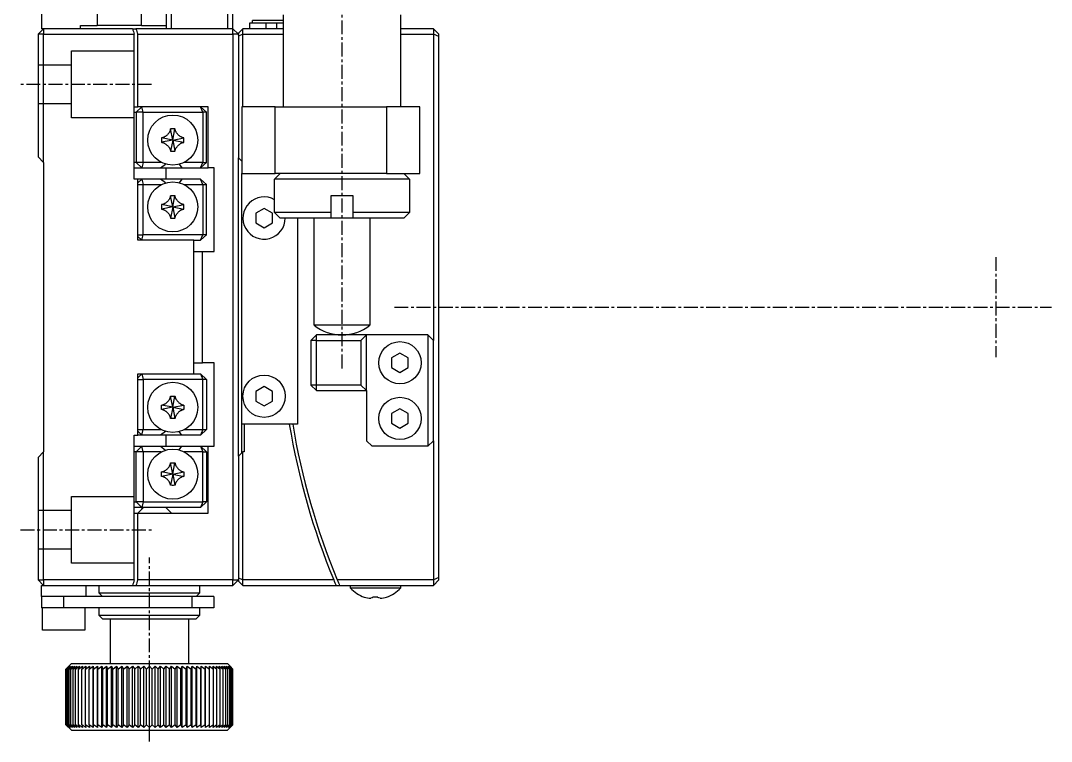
# Model space of a CAD drawing. Extents: x 52 to 451, y 54 to 360.
# Drawn here: x 51.7 to 144.2, y 137.2 to 201.9 of the extents above; entities that cross this region are included whole.
import ezdxf

# ---------------------------------------------------------------- set-up
doc = ezdxf.new("R2010")
doc.units = 0
doc.linetypes.add('CENTER', pattern=[2, 1.25, -0.25, 0.25, -0.25])
doc.layers.get('0').update_dxf_attribs({"linetype": 'CONTINUOUS'})
doc.layers.add('CENTER', color=1, linetype='CENTER')

msp = doc.modelspace()

# ---------------------------------------------------------------- linework, layer by layer
at = {"color": 7, "linetype": 'CONTINUOUS'}
for p, q in [((64.737, 213.161), (64.737, 201.161)), ((65.237, 201.161), (65.237, 213.161)), ((70.237, 213.161), (70.237, 201.161)), ((70.737, 201.161), (70.737, 212.661)), ((53.537, 206.161), (53.537, 201.161)), ((58.537, 206.161), (58.537, 201.461)), ((72.487, 201.661), (72.487, 201.89)), ((74.737, 201.89), (72.487, 201.89)), ((75.287, 201.89), (74.737, 201.89)), ((75.287, 194.161), (75.287, 202.411)), ((85.787, 202.411), (85.787, 194.161)), ((53.737, 201.161), (53.237, 200.661)), ((53.737, 201.161), (53.537, 201.161)), ((61.716, 201.161), (53.737, 201.161)), ((53.737, 201.161), (53.737, 200.661)), ((57.037, 201.161), (57.037, 201.461)), ((57.037, 201.461), (58.537, 201.461)), ((62.537, 201.461), (58.537, 201.461)), ((61.716, 201.161), (62.031, 201.161)), ((70.737, 201.161), (62.031, 201.161)), ((62.537, 201.461), (64.737, 201.461)), ((71.237, 200.661), (70.737, 201.161)), ((70.737, 200.661), (70.737, 201.161)), ((71.637, 201.161), (71.237, 200.761)), ((75.287, 201.161), (71.637, 201.161)), ((71.637, 200.661), (71.637, 201.161)), ((73.737, 201.661), (72.237, 201.661)), ((72.237, 201.661), (72.237, 201.161)), ((74.639, 201.661), (73.737, 201.661)), ((75.287, 201.661), (74.639, 201.661)), ((88.737, 201.161), (85.787, 201.161)), ((88.737, 201.161), (88.737, 200.661)), ((89.237, 200.661), (88.737, 201.161)), ((53.237, 200.661), (53.237, 189.661)), ((53.737, 200.661), (53.237, 200.661)), ((53.737, 200.661), (61.876, 200.661)), ((53.737, 189.161), (53.737, 200.661)), ((61.876, 187.661), (61.876, 200.661)), ((62.192, 194.161), (62.192, 200.661)), ((62.192, 200.661), (70.737, 200.661)), ((70.737, 200.661), (70.737, 151.661)), ((71.237, 200.661), (70.737, 200.661)), ((71.237, 200.761), (71.237, 200.661)), ((71.237, 200.595), (71.237, 200.661)), ((71.637, 200.661), (71.237, 200.495)), ((71.237, 200.595), (71.237, 200.495)), ((71.237, 200.495), (71.237, 189.561)), ((71.637, 194.161), (71.637, 200.661)), ((71.637, 200.661), (75.287, 200.661)), ((85.787, 200.661), (88.737, 200.661)), ((88.737, 200.661), (88.737, 173.161)), ((89.237, 200.454), (88.737, 200.661)), ((89.237, 200.454), (89.237, 200.661)), ((89.237, 151.868), (89.237, 200.454)), ((61.876, 194.161), (62.192, 194.161)), ((61.876, 193.661), (62.038, 193.661)), ((62.556, 194.161), (62.038, 193.661)), ((62.038, 193.661), (62.038, 189.161)), ((62.693, 193.661), (62.038, 193.661)), ((68.526, 194.161), (62.192, 194.161)), ((62.693, 193.661), (62.556, 194.161)), ((62.693, 193.661), (68.028, 193.661)), ((62.693, 189.161), (62.693, 193.661)), ((68.028, 193.661), (67.823, 194.161)), ((68.362, 193.661), (67.823, 194.161)), ((68.362, 193.661), (68.028, 193.661)), ((68.028, 193.661), (68.028, 189.161)), ((68.362, 189.161), (68.362, 193.661)), ((68.526, 188.661), (68.526, 194.161)), ((71.537, 194.161), (71.537, 188.161)), ((74.537, 194.161), (71.537, 194.161)), ((74.537, 194.161), (84.537, 194.161)), ((74.537, 188.161), (74.537, 194.161)), ((84.537, 194.161), (84.537, 188.161)), ((87.537, 194.161), (84.537, 194.161)), ((87.537, 188.161), (87.537, 194.161)), ((64.821, 191.612), (64.785, 191.579)), ((64.856, 191.646), (64.821, 191.612)), ((64.89, 191.682), (64.856, 191.646)), ((64.923, 191.718), (64.89, 191.682)), ((64.954, 191.756), (64.923, 191.718)), ((64.982, 191.793), (64.954, 191.756)), ((65.009, 191.832), (64.982, 191.793)), ((65.034, 191.871), (65.009, 191.832)), ((65.051, 191.901), (65.034, 191.871)), ((65.066, 191.931), (65.051, 191.901)), ((65.081, 191.961), (65.066, 191.931)), ((65.094, 191.992), (65.081, 191.961)), ((65.105, 192.019), (65.094, 191.992)), ((65.114, 192.048), (65.105, 192.019)), ((65.122, 192.076), (65.114, 192.048)), ((65.129, 192.105), (65.122, 192.076)), ((65.134, 192.133), (65.129, 192.105)), ((65.137, 192.162), (65.134, 192.133)), ((65.269, 192.167), (65.137, 192.162)), ((65.337, 191.161), (65.137, 192.162)), ((65.4, 192.167), (65.269, 192.167)), ((65.337, 191.161), (65.537, 192.162)), ((65.537, 192.162), (65.4, 192.167)), ((65.54, 192.14), (65.537, 192.162)), ((65.543, 192.117), (65.54, 192.14)), ((65.548, 192.094), (65.543, 192.117)), ((65.553, 192.072), (65.548, 192.094)), ((65.561, 192.043), (65.553, 192.072)), ((65.571, 192.014), (65.561, 192.043)), ((65.582, 191.986), (65.571, 192.014)), ((65.596, 191.954), (65.582, 191.986)), ((65.611, 191.923), (65.596, 191.954)), ((65.628, 191.893), (65.611, 191.923)), ((65.646, 191.863), (65.628, 191.893)), ((65.67, 191.825), (65.646, 191.863)), ((65.697, 191.787), (65.67, 191.825)), ((65.724, 191.751), (65.697, 191.787)), ((65.755, 191.713), (65.724, 191.751)), ((65.788, 191.677), (65.755, 191.713)), ((65.822, 191.642), (65.788, 191.677)), ((65.858, 191.608), (65.822, 191.642)), ((65.894, 191.575), (65.858, 191.608)), ((64.336, 191.361), (64.331, 191.224)), ((64.331, 191.224), (64.331, 191.092)), ((64.331, 191.092), (64.336, 190.961)), ((64.358, 191.363), (64.336, 191.361)), ((65.337, 191.161), (64.336, 191.361)), ((65.337, 191.161), (64.336, 190.961)), ((64.336, 190.961), (64.365, 190.957)), ((64.381, 191.367), (64.358, 191.363)), ((64.365, 190.957), (64.393, 190.953)), ((64.404, 191.371), (64.381, 191.367)), ((64.393, 190.953), (64.422, 190.946)), ((64.426, 191.377), (64.404, 191.371)), ((64.422, 190.946), (64.45, 190.938)), ((64.455, 191.385), (64.426, 191.377)), ((64.45, 190.938), (64.478, 190.929)), ((64.484, 191.395), (64.455, 191.385)), ((64.478, 190.929), (64.506, 190.918)), ((64.512, 191.406), (64.484, 191.395)), ((64.506, 190.918), (64.537, 190.905)), ((64.543, 191.42), (64.512, 191.406)), ((64.537, 190.905), (64.567, 190.89)), ((64.574, 191.435), (64.543, 191.42)), ((64.567, 190.89), (64.597, 190.874)), ((64.605, 191.452), (64.574, 191.435)), ((64.597, 190.874), (64.627, 190.857)), ((64.635, 191.469), (64.605, 191.452)), ((64.627, 190.857), (64.666, 190.833)), ((64.673, 191.494), (64.635, 191.469)), ((64.666, 190.833), (64.705, 190.806)), ((64.711, 191.52), (64.673, 191.494)), ((64.705, 190.806), (64.742, 190.778)), ((64.747, 191.548), (64.711, 191.52)), ((64.742, 190.778), (64.78, 190.747)), ((64.785, 191.579), (64.747, 191.548)), ((64.78, 190.747), (64.816, 190.714)), ((64.816, 190.714), (64.852, 190.68)), ((65.337, 191.161), (65.137, 190.16)), ((65.337, 191.161), (66.338, 191.361)), ((65.337, 191.161), (65.537, 190.16)), ((65.337, 191.161), (66.338, 190.961)), ((65.818, 190.676), (65.853, 190.71)), ((65.853, 190.71), (65.89, 190.742)), ((65.89, 190.742), (65.927, 190.774)), ((65.932, 191.544), (65.894, 191.575)), ((65.927, 190.774), (65.964, 190.801)), ((65.97, 191.516), (65.932, 191.544)), ((65.964, 190.801), (66.001, 190.828)), ((66.008, 191.489), (65.97, 191.516)), ((66.001, 190.828), (66.039, 190.852)), ((66.047, 191.464), (66.008, 191.489)), ((66.039, 190.852), (66.069, 190.87)), ((66.077, 191.447), (66.047, 191.464)), ((66.069, 190.87), (66.1, 190.887)), ((66.107, 191.431), (66.077, 191.447)), ((66.1, 190.887), (66.131, 190.902)), ((66.137, 191.417), (66.107, 191.431)), ((66.131, 190.902), (66.162, 190.916)), ((66.168, 191.404), (66.137, 191.417)), ((66.162, 190.916), (66.191, 190.927)), ((66.196, 191.393), (66.168, 191.404)), ((66.191, 190.927), (66.219, 190.937)), ((66.224, 191.384), (66.196, 191.393)), ((66.219, 190.937), (66.248, 190.945)), ((66.252, 191.376), (66.224, 191.384)), ((66.248, 190.945), (66.271, 190.95)), ((66.281, 191.369), (66.252, 191.376)), ((66.271, 190.95), (66.293, 190.955)), ((66.31, 191.364), (66.281, 191.369)), ((66.293, 190.955), (66.316, 190.958)), ((66.338, 191.361), (66.31, 191.364)), ((66.316, 190.958), (66.338, 190.961)), ((66.343, 191.229), (66.338, 191.361)), ((66.338, 190.961), (66.343, 191.098)), ((66.343, 191.098), (66.343, 191.229)), ((64.852, 190.68), (64.886, 190.645)), ((64.886, 190.645), (64.919, 190.608)), ((64.919, 190.608), (64.95, 190.571)), ((64.95, 190.571), (64.978, 190.534)), ((64.978, 190.534), (65.004, 190.497)), ((65.004, 190.497), (65.029, 190.459)), ((65.029, 190.459), (65.046, 190.429)), ((65.046, 190.429), (65.063, 190.398)), ((65.063, 190.398), (65.078, 190.367)), ((65.078, 190.367), (65.092, 190.336)), ((65.092, 190.336), (65.103, 190.307)), ((65.103, 190.307), (65.113, 190.279)), ((65.113, 190.279), (65.121, 190.25)), ((65.121, 190.25), (65.127, 190.227)), ((65.127, 190.227), (65.131, 190.205)), ((65.131, 190.205), (65.134, 190.182)), ((65.134, 190.182), (65.137, 190.16)), ((65.137, 190.16), (65.274, 190.154)), ((65.274, 190.154), (65.406, 190.155)), ((65.406, 190.155), (65.537, 190.16)), ((65.537, 190.16), (65.54, 190.188)), ((65.54, 190.188), (65.545, 190.217)), ((65.545, 190.217), (65.552, 190.246)), ((65.552, 190.246), (65.56, 190.274)), ((65.56, 190.274), (65.569, 190.302)), ((65.569, 190.302), (65.58, 190.33)), ((65.58, 190.33), (65.593, 190.361)), ((65.593, 190.361), (65.608, 190.391)), ((65.608, 190.391), (65.624, 190.421)), ((65.624, 190.421), (65.64, 190.45)), ((65.64, 190.45), (65.665, 190.49)), ((65.665, 190.49), (65.692, 190.528)), ((65.692, 190.528), (65.72, 190.566)), ((65.72, 190.566), (65.751, 190.603)), ((65.751, 190.603), (65.784, 190.64)), ((65.784, 190.64), (65.818, 190.676)), ((53.237, 189.661), (53.737, 189.161)), ((53.737, 189.161), (53.737, 163.161)), ((62.038, 189.161), (61.876, 189.161)), ((62.693, 189.161), (62.038, 189.161)), ((62.038, 189.161), (62.556, 188.661)), ((62.693, 189.161), (62.556, 188.661)), ((64.306, 189.161), (62.693, 189.161)), ((64.222, 188.661), (64.698, 189.005)), ((65.914, 188.986), (66.148, 188.661)), ((68.028, 189.161), (66.368, 189.161)), ((67.823, 188.661), (68.028, 189.161)), ((67.823, 188.661), (68.362, 189.161)), ((68.028, 189.161), (68.362, 189.161)), ((71.237, 162.761), (71.237, 189.561)), ((71.537, 189.261), (71.237, 189.561)), ((61.876, 188.661), (62.556, 188.661)), ((62.556, 188.661), (64.222, 188.661)), ((64.222, 188.661), (66.148, 188.661)), ((64.737, 187.661), (64.737, 188.661)), ((66.148, 188.661), (67.823, 188.661)), ((67.823, 188.661), (68.526, 188.661)), ((69.057, 188.661), (68.526, 188.661)), ((69.057, 181.161), (69.057, 188.661)), ((71.537, 165.661), (71.537, 188.161)), ((71.537, 188.161), (74.537, 188.161)), ((74.487, 187.661), (74.987, 188.161)), ((84.537, 188.161), (74.537, 188.161)), ((84.537, 188.161), (87.537, 188.161)), ((86.087, 188.161), (86.587, 187.661)), ((62.192, 187.661), (61.876, 187.661)), ((62.192, 187.309), (62.556, 187.661)), ((62.192, 182.161), (62.192, 187.661)), ((62.556, 187.661), (62.192, 187.661)), ((62.192, 187.161), (62.693, 187.161)), ((64.222, 187.661), (62.556, 187.661)), ((62.556, 187.661), (62.693, 187.161)), ((62.693, 187.161), (64.306, 187.161)), ((62.693, 182.661), (62.693, 187.161)), ((66.148, 187.661), (64.222, 187.661)), ((64.698, 187.317), (64.222, 187.661)), ((66.148, 187.661), (65.914, 187.335)), ((67.823, 187.661), (66.148, 187.661)), ((66.368, 187.161), (68.028, 187.161)), ((67.823, 187.661), (68.362, 187.161)), ((68.028, 187.161), (67.823, 187.661)), ((68.028, 187.161), (68.028, 182.661)), ((68.028, 187.161), (68.362, 187.161)), ((68.362, 182.661), (68.362, 187.161)), ((86.587, 187.661), (74.487, 187.661)), ((74.487, 184.661), (74.487, 187.661)), ((86.587, 187.661), (86.587, 184.661)), ((65.122, 186.076), (65.114, 186.048)), ((65.129, 186.105), (65.122, 186.076)), ((65.134, 186.133), (65.129, 186.105)), ((65.137, 186.162), (65.134, 186.133)), ((65.269, 186.167), (65.137, 186.162)), ((65.337, 185.161), (65.137, 186.162)), ((65.4, 186.167), (65.269, 186.167)), ((65.337, 185.161), (65.537, 186.162)), ((65.537, 186.162), (65.4, 186.167)), ((65.54, 186.14), (65.537, 186.162)), ((65.543, 186.117), (65.54, 186.14)), ((65.548, 186.094), (65.543, 186.117)), ((65.553, 186.072), (65.548, 186.094)), ((65.561, 186.043), (65.553, 186.072)), ((81.537, 186.161), (79.537, 186.161)), ((79.537, 186.161), (79.537, 184.661)), ((81.537, 184.661), (81.537, 186.161)), ((64.336, 185.361), (64.331, 185.224)), ((64.331, 185.224), (64.331, 185.092)), ((64.358, 185.363), (64.336, 185.361)), ((65.337, 185.161), (64.336, 185.361)), ((65.337, 185.161), (64.336, 184.961)), ((64.381, 185.367), (64.358, 185.363)), ((64.404, 185.371), (64.381, 185.367)), ((64.426, 185.377), (64.404, 185.371)), ((64.455, 185.385), (64.426, 185.377)), ((64.484, 185.395), (64.455, 185.385)), ((64.512, 185.406), (64.484, 185.395)), ((64.543, 185.42), (64.512, 185.406)), ((64.574, 185.435), (64.543, 185.42)), ((64.605, 185.452), (64.574, 185.435)), ((64.635, 185.469), (64.605, 185.452)), ((64.673, 185.494), (64.635, 185.469)), ((64.711, 185.52), (64.673, 185.494)), ((64.747, 185.548), (64.711, 185.52)), ((64.785, 185.579), (64.747, 185.548)), ((64.821, 185.612), (64.785, 185.579)), ((64.856, 185.646), (64.821, 185.612)), ((64.89, 185.682), (64.856, 185.646)), ((64.923, 185.718), (64.89, 185.682)), ((64.954, 185.756), (64.923, 185.718)), ((64.982, 185.793), (64.954, 185.756)), ((65.009, 185.832), (64.982, 185.793)), ((65.034, 185.871), (65.009, 185.832)), ((65.051, 185.901), (65.034, 185.871)), ((65.066, 185.931), (65.051, 185.901)), ((65.081, 185.961), (65.066, 185.931)), ((65.094, 185.992), (65.081, 185.961)), ((65.105, 186.019), (65.094, 185.992)), ((65.114, 186.048), (65.105, 186.019)), ((65.337, 185.161), (65.137, 184.16)), ((65.337, 185.161), (66.338, 185.361)), ((65.337, 185.161), (65.537, 184.16)), ((65.337, 185.161), (66.338, 184.961)), ((65.571, 186.014), (65.561, 186.043)), ((65.582, 185.986), (65.571, 186.014)), ((65.596, 185.954), (65.582, 185.986)), ((65.611, 185.923), (65.596, 185.954)), ((65.628, 185.893), (65.611, 185.923)), ((65.646, 185.863), (65.628, 185.893)), ((65.67, 185.825), (65.646, 185.863)), ((65.697, 185.787), (65.67, 185.825)), ((65.724, 185.751), (65.697, 185.787)), ((65.755, 185.713), (65.724, 185.751)), ((65.788, 185.677), (65.755, 185.713)), ((65.822, 185.642), (65.788, 185.677)), ((65.858, 185.608), (65.822, 185.642)), ((65.894, 185.575), (65.858, 185.608)), ((65.932, 185.544), (65.894, 185.575)), ((65.97, 185.516), (65.932, 185.544)), ((66.008, 185.489), (65.97, 185.516)), ((66.047, 185.464), (66.008, 185.489)), ((66.077, 185.447), (66.047, 185.464)), ((66.107, 185.431), (66.077, 185.447)), ((66.137, 185.417), (66.107, 185.431)), ((66.168, 185.404), (66.137, 185.417)), ((66.196, 185.393), (66.168, 185.404)), ((66.224, 185.384), (66.196, 185.393)), ((66.252, 185.376), (66.224, 185.384)), ((66.281, 185.369), (66.252, 185.376)), ((66.31, 185.364), (66.281, 185.369)), ((66.338, 185.361), (66.31, 185.364)), ((66.343, 185.229), (66.338, 185.361)), ((66.343, 185.098), (66.343, 185.229)), ((64.331, 185.092), (64.336, 184.961)), ((64.336, 184.961), (64.365, 184.957)), ((64.365, 184.957), (64.393, 184.953)), ((64.393, 184.953), (64.422, 184.946)), ((64.422, 184.946), (64.45, 184.938)), ((64.45, 184.938), (64.478, 184.929)), ((64.478, 184.929), (64.506, 184.918)), ((64.506, 184.918), (64.537, 184.905)), ((64.537, 184.905), (64.567, 184.89)), ((64.567, 184.89), (64.597, 184.874)), ((64.597, 184.874), (64.627, 184.857)), ((64.627, 184.857), (64.666, 184.833)), ((64.666, 184.833), (64.705, 184.806)), ((64.705, 184.806), (64.742, 184.778)), ((64.742, 184.778), (64.78, 184.747)), ((64.78, 184.747), (64.816, 184.714)), ((64.816, 184.714), (64.852, 184.68)), ((64.852, 184.68), (64.886, 184.645)), ((64.886, 184.645), (64.919, 184.608)), ((64.919, 184.608), (64.95, 184.571)), ((64.95, 184.571), (64.978, 184.534)), ((64.978, 184.534), (65.004, 184.497)), ((65.004, 184.497), (65.029, 184.459)), ((65.029, 184.459), (65.046, 184.429)), ((65.046, 184.429), (65.063, 184.398)), ((65.063, 184.398), (65.078, 184.367)), ((65.078, 184.367), (65.092, 184.336)), ((65.092, 184.336), (65.103, 184.307)), ((65.103, 184.307), (65.113, 184.279)), ((65.113, 184.279), (65.121, 184.25)), ((65.121, 184.25), (65.127, 184.227)), ((65.127, 184.227), (65.131, 184.205)), ((65.131, 184.205), (65.134, 184.182)), ((65.54, 184.188), (65.545, 184.217)), ((65.545, 184.217), (65.552, 184.246)), ((65.552, 184.246), (65.56, 184.274)), ((65.56, 184.274), (65.569, 184.302)), ((65.569, 184.302), (65.58, 184.33)), ((65.58, 184.33), (65.593, 184.361)), ((65.593, 184.361), (65.608, 184.391)), ((65.608, 184.391), (65.624, 184.421)), ((65.624, 184.421), (65.64, 184.45)), ((65.64, 184.45), (65.665, 184.49)), ((65.665, 184.49), (65.692, 184.528)), ((65.692, 184.528), (65.72, 184.566)), ((65.72, 184.566), (65.751, 184.603)), ((65.751, 184.603), (65.784, 184.64)), ((65.784, 184.64), (65.818, 184.676)), ((65.818, 184.676), (65.853, 184.71)), ((65.853, 184.71), (65.89, 184.742)), ((65.89, 184.742), (65.927, 184.774)), ((65.927, 184.774), (65.964, 184.801)), ((65.964, 184.801), (66.001, 184.828)), ((66.001, 184.828), (66.039, 184.852)), ((66.039, 184.852), (66.069, 184.87)), ((66.069, 184.87), (66.1, 184.887)), ((66.1, 184.887), (66.131, 184.902)), ((66.131, 184.902), (66.162, 184.916)), ((66.162, 184.916), (66.191, 184.927)), ((66.191, 184.927), (66.219, 184.937)), ((66.219, 184.937), (66.248, 184.945)), ((66.248, 184.945), (66.271, 184.95)), ((66.271, 184.95), (66.293, 184.955)), ((66.293, 184.955), (66.316, 184.958)), ((66.316, 184.958), (66.338, 184.961)), ((66.338, 184.961), (66.343, 185.098)), ((73.537, 185.027), (72.787, 184.594)), ((72.787, 184.594), (72.787, 183.728)), ((74.287, 184.594), (73.537, 185.027)), ((74.287, 183.728), (74.287, 184.594)), ((74.987, 184.161), (74.487, 184.661)), ((79.537, 184.661), (74.487, 184.661)), ((79.537, 184.661), (79.537, 184.161)), ((86.587, 184.661), (81.537, 184.661)), ((81.537, 184.161), (81.537, 184.661)), ((86.587, 184.661), (86.087, 184.161)), ((65.134, 184.182), (65.137, 184.16)), ((65.137, 184.16), (65.274, 184.154)), ((65.274, 184.154), (65.406, 184.155)), ((65.406, 184.155), (65.537, 184.16)), ((65.537, 184.16), (65.54, 184.188)), ((72.787, 183.728), (73.537, 183.295)), ((73.537, 183.295), (74.287, 183.728)), ((79.537, 184.161), (74.987, 184.161)), ((76.537, 184.161), (76.537, 165.661)), ((78.037, 174.538), (78.037, 184.161)), ((81.537, 184.161), (79.537, 184.161)), ((86.087, 184.161), (81.537, 184.161)), ((83.037, 184.161), (83.037, 174.538)), ((62.192, 182.661), (62.693, 182.661)), ((62.556, 182.161), (62.192, 182.512)), ((62.556, 182.161), (62.693, 182.661)), ((68.028, 182.661), (62.693, 182.661)), ((68.362, 182.661), (67.823, 182.161)), ((67.823, 182.161), (68.028, 182.661)), ((68.362, 182.661), (68.028, 182.661)), ((67.237, 182.161), (62.192, 182.161)), ((67.237, 170.161), (67.237, 182.161)), ((67.237, 182.161), (67.823, 182.161)), ((67.237, 181.161), (67.996, 181.161)), ((67.996, 171.161), (67.996, 181.161)), ((67.996, 181.161), (69.057, 181.161)), ((83.037, 174.538), (78.037, 174.538)), ((77.737, 173.161), (78.237, 173.661)), ((77.737, 173.161), (77.737, 169.161)), ((78.237, 173.161), (77.737, 173.161)), ((82.737, 173.661), (78.237, 173.661)), ((78.237, 173.161), (78.237, 173.661)), ((78.237, 173.161), (82.237, 173.161)), ((78.237, 169.161), (78.237, 173.161)), ((82.737, 173.661), (82.237, 173.161)), ((82.237, 173.161), (82.237, 169.161)), ((82.737, 168.661), (82.737, 173.661)), ((88.237, 173.661), (82.737, 173.661)), ((88.237, 173.661), (88.237, 163.661)), ((88.737, 173.161), (88.237, 173.661)), ((88.737, 164.161), (88.737, 173.161)), ((85.737, 172.027), (84.987, 171.594)), ((84.987, 171.594), (84.987, 170.728)), ((86.487, 171.594), (85.737, 172.027)), ((86.487, 170.728), (86.487, 171.594)), ((67.237, 171.161), (67.996, 171.161)), ((69.057, 171.161), (67.996, 171.161)), ((69.057, 163.661), (69.057, 171.161)), ((84.987, 170.728), (85.737, 170.295)), ((85.737, 170.295), (86.487, 170.728)), ((62.192, 164.661), (62.192, 170.161)), ((62.192, 170.161), (67.237, 170.161)), ((62.556, 170.161), (62.192, 169.809)), ((62.192, 169.661), (62.693, 169.661)), ((62.556, 170.161), (62.693, 169.661)), ((62.693, 169.661), (62.693, 165.161)), ((68.028, 169.661), (62.693, 169.661)), ((67.237, 170.161), (67.823, 170.161)), ((68.362, 169.661), (67.823, 170.161)), ((67.823, 170.161), (68.028, 169.661)), ((68.028, 165.161), (68.028, 169.661)), ((68.362, 169.661), (68.028, 169.661)), ((68.362, 169.661), (68.362, 165.161)), ((73.537, 169.027), (72.787, 168.594)), ((72.787, 168.594), (72.787, 167.728)), ((74.287, 168.594), (73.537, 169.027)), ((74.287, 167.728), (74.287, 168.594)), ((78.237, 169.161), (77.737, 169.161)), ((78.237, 168.661), (77.737, 169.161)), ((82.237, 169.161), (78.237, 169.161)), ((78.237, 168.661), (78.237, 169.161)), ((78.237, 168.661), (82.737, 168.661)), ((82.737, 168.661), (82.237, 169.161)), ((82.737, 168.661), (82.737, 164.161)), ((64.705, 167.516), (64.742, 167.544)), ((64.742, 167.544), (64.78, 167.575)), ((64.78, 167.575), (64.816, 167.608)), ((64.816, 167.608), (64.852, 167.642)), ((64.852, 167.642), (64.886, 167.677)), ((64.886, 167.677), (64.919, 167.713)), ((64.919, 167.713), (64.95, 167.751)), ((64.95, 167.751), (64.978, 167.787)), ((64.978, 167.787), (65.004, 167.825)), ((65.004, 167.825), (65.029, 167.863)), ((65.029, 167.863), (65.046, 167.893)), ((65.046, 167.893), (65.063, 167.923)), ((65.063, 167.923), (65.078, 167.954)), ((65.078, 167.954), (65.092, 167.986)), ((65.092, 167.986), (65.103, 168.014)), ((65.103, 168.014), (65.113, 168.043)), ((65.113, 168.043), (65.121, 168.072)), ((65.121, 168.072), (65.127, 168.094)), ((65.127, 168.094), (65.131, 168.117)), ((65.131, 168.117), (65.134, 168.14)), ((65.134, 168.14), (65.137, 168.162)), ((65.137, 168.162), (65.274, 168.167)), ((65.337, 167.161), (65.137, 168.162)), ((65.274, 168.167), (65.406, 168.167)), ((65.337, 167.161), (65.537, 168.162)), ((65.406, 168.167), (65.537, 168.162)), ((65.537, 168.162), (65.54, 168.133)), ((65.54, 168.133), (65.545, 168.105)), ((65.545, 168.105), (65.552, 168.076)), ((65.552, 168.076), (65.56, 168.048)), ((65.56, 168.048), (65.569, 168.019)), ((65.569, 168.019), (65.58, 167.992)), ((65.58, 167.992), (65.593, 167.961)), ((65.593, 167.961), (65.608, 167.931)), ((65.608, 167.931), (65.624, 167.901)), ((65.624, 167.901), (65.64, 167.871)), ((65.64, 167.871), (65.665, 167.832)), ((65.665, 167.832), (65.692, 167.793)), ((65.692, 167.793), (65.72, 167.756)), ((65.72, 167.756), (65.751, 167.718)), ((65.751, 167.718), (65.784, 167.682)), ((65.784, 167.682), (65.818, 167.646)), ((65.818, 167.646), (65.853, 167.612)), ((65.853, 167.612), (65.89, 167.579)), ((65.89, 167.579), (65.927, 167.548)), ((65.927, 167.548), (65.964, 167.52)), ((72.787, 167.728), (73.537, 167.295)), ((73.537, 167.295), (74.287, 167.728)), ((64.331, 167.229), (64.336, 167.361)), ((64.331, 167.098), (64.331, 167.229)), ((64.336, 166.961), (64.331, 167.098)), ((64.336, 167.361), (64.365, 167.364)), ((65.337, 167.161), (64.336, 167.361)), ((65.337, 167.161), (64.336, 166.961)), ((64.358, 166.958), (64.336, 166.961)), ((64.381, 166.955), (64.358, 166.958)), ((64.365, 167.364), (64.393, 167.369)), ((64.404, 166.95), (64.381, 166.955)), ((64.393, 167.369), (64.422, 167.376)), ((64.426, 166.945), (64.404, 166.95)), ((64.422, 167.376), (64.45, 167.384)), ((64.455, 166.937), (64.426, 166.945)), ((64.45, 167.384), (64.478, 167.393)), ((64.484, 166.927), (64.455, 166.937)), ((64.478, 167.393), (64.506, 167.404)), ((64.512, 166.916), (64.484, 166.927)), ((64.506, 167.404), (64.537, 167.417)), ((64.543, 166.902), (64.512, 166.916)), ((64.537, 167.417), (64.567, 167.431)), ((64.574, 166.887), (64.543, 166.902)), ((64.567, 167.431), (64.597, 167.447)), ((64.605, 166.87), (64.574, 166.887)), ((64.597, 167.447), (64.627, 167.464)), ((64.635, 166.852), (64.605, 166.87)), ((64.627, 167.464), (64.666, 167.489)), ((64.673, 166.828), (64.635, 166.852)), ((64.666, 167.489), (64.705, 167.516)), ((64.711, 166.801), (64.673, 166.828)), ((64.747, 166.774), (64.711, 166.801)), ((64.785, 166.742), (64.747, 166.774)), ((64.821, 166.71), (64.785, 166.742)), ((64.856, 166.676), (64.821, 166.71)), ((64.89, 166.64), (64.856, 166.676)), ((64.923, 166.603), (64.89, 166.64)), ((65.337, 167.161), (65.137, 166.16)), ((65.337, 167.161), (66.338, 167.361)), ((65.337, 167.161), (65.537, 166.16)), ((65.337, 167.161), (66.338, 166.961)), ((65.788, 166.645), (65.755, 166.608)), ((65.822, 166.68), (65.788, 166.645)), ((65.858, 166.714), (65.822, 166.68)), ((65.894, 166.747), (65.858, 166.714)), ((65.932, 166.778), (65.894, 166.747)), ((65.97, 166.806), (65.932, 166.778)), ((65.964, 167.52), (66.001, 167.494)), ((66.008, 166.833), (65.97, 166.806)), ((66.001, 167.494), (66.039, 167.469)), ((66.047, 166.857), (66.008, 166.833)), ((66.039, 167.469), (66.069, 167.452)), ((66.077, 166.874), (66.047, 166.857)), ((66.069, 167.452), (66.1, 167.435)), ((66.107, 166.89), (66.077, 166.874)), ((66.1, 167.435), (66.131, 167.42)), ((66.137, 166.905), (66.107, 166.89)), ((66.131, 167.42), (66.162, 167.406)), ((66.168, 166.918), (66.137, 166.905)), ((66.162, 167.406), (66.191, 167.395)), ((66.196, 166.929), (66.168, 166.918)), ((66.191, 167.395), (66.219, 167.385)), ((66.224, 166.938), (66.196, 166.929)), ((66.219, 167.385), (66.248, 167.377)), ((66.252, 166.946), (66.224, 166.938)), ((66.248, 167.377), (66.271, 167.371)), ((66.281, 166.953), (66.252, 166.946)), ((66.271, 167.371), (66.293, 167.367)), ((66.31, 166.957), (66.281, 166.953)), ((66.293, 167.367), (66.316, 167.363)), ((66.338, 166.961), (66.31, 166.957)), ((66.316, 167.363), (66.338, 167.361)), ((66.338, 167.361), (66.343, 167.224)), ((66.343, 167.092), (66.338, 166.961)), ((66.343, 167.224), (66.343, 167.092)), ((85.737, 167.027), (84.987, 166.594)), ((86.487, 166.594), (85.737, 167.027)), ((64.954, 166.566), (64.923, 166.603)), ((64.982, 166.528), (64.954, 166.566)), ((65.009, 166.49), (64.982, 166.528)), ((65.034, 166.45), (65.009, 166.49)), ((65.051, 166.421), (65.034, 166.45)), ((65.066, 166.391), (65.051, 166.421)), ((65.081, 166.361), (65.066, 166.391)), ((65.094, 166.33), (65.081, 166.361)), ((65.105, 166.302), (65.094, 166.33)), ((65.114, 166.274), (65.105, 166.302)), ((65.122, 166.246), (65.114, 166.274)), ((65.129, 166.217), (65.122, 166.246)), ((65.134, 166.188), (65.129, 166.217)), ((65.137, 166.16), (65.134, 166.188)), ((65.269, 166.155), (65.137, 166.16)), ((65.4, 166.154), (65.269, 166.155)), ((65.537, 166.16), (65.4, 166.154)), ((65.54, 166.182), (65.537, 166.16)), ((65.543, 166.205), (65.54, 166.182)), ((65.548, 166.227), (65.543, 166.205)), ((65.553, 166.25), (65.548, 166.227)), ((65.561, 166.279), (65.553, 166.25)), ((65.571, 166.307), (65.561, 166.279)), ((65.582, 166.336), (65.571, 166.307)), ((65.596, 166.367), (65.582, 166.336)), ((65.611, 166.398), (65.596, 166.367)), ((65.628, 166.429), (65.611, 166.398)), ((65.646, 166.459), (65.628, 166.429)), ((65.67, 166.497), (65.646, 166.459)), ((65.697, 166.534), (65.67, 166.497)), ((65.724, 166.571), (65.697, 166.534)), ((65.755, 166.608), (65.724, 166.571)), ((84.987, 166.594), (84.987, 165.728)), ((84.987, 165.728), (85.737, 165.295)), ((85.737, 165.295), (86.487, 165.728)), ((86.487, 165.728), (86.487, 166.594)), ((62.192, 165.161), (62.693, 165.161)), ((62.192, 165.012), (62.556, 164.661)), ((62.556, 164.661), (62.693, 165.161)), ((62.693, 165.161), (64.306, 165.161)), ((64.698, 165.005), (64.222, 164.661)), ((66.148, 164.661), (65.914, 164.986)), ((66.368, 165.161), (68.028, 165.161)), ((67.823, 164.661), (68.362, 165.161)), ((68.028, 165.161), (67.823, 164.661)), ((68.028, 165.161), (68.362, 165.161)), ((76.537, 165.661), (71.537, 165.661)), ((71.537, 163.061), (71.537, 165.661)), ((71.737, 165.661), (71.737, 163.161)), ((61.876, 151.661), (61.876, 164.661)), ((61.876, 164.661), (62.192, 164.661)), ((62.556, 164.661), (62.192, 164.661)), ((64.222, 164.661), (62.556, 164.661)), ((66.148, 164.661), (64.222, 164.661)), ((64.737, 163.661), (64.737, 164.661)), ((67.823, 164.661), (66.148, 164.661)), ((83.237, 163.661), (82.737, 164.161)), ((88.737, 164.161), (88.237, 163.661)), ((88.737, 164.161), (88.737, 151.661)), ((53.237, 162.661), (53.737, 163.161)), ((53.737, 151.661), (53.737, 163.161)), ((61.876, 163.661), (62.556, 163.661)), ((62.038, 163.161), (61.876, 163.161)), ((62.038, 163.161), (62.556, 163.661)), ((62.038, 158.661), (62.038, 163.161)), ((62.693, 163.161), (62.038, 163.161)), ((62.693, 163.161), (62.556, 163.661)), ((62.556, 163.661), (64.222, 163.661)), ((62.693, 163.161), (62.693, 158.661)), ((64.306, 163.161), (62.693, 163.161)), ((64.222, 163.661), (66.148, 163.661)), ((64.222, 163.661), (64.698, 163.317)), ((65.914, 163.335), (66.148, 163.661)), ((66.148, 163.661), (67.823, 163.661)), ((68.028, 163.161), (66.368, 163.161)), ((67.823, 163.661), (68.526, 163.661)), ((67.823, 163.661), (68.028, 163.161)), ((67.823, 163.661), (68.362, 163.161)), ((68.028, 158.661), (68.028, 163.161)), ((68.028, 163.161), (68.362, 163.161)), ((68.362, 163.161), (68.362, 158.661)), ((68.526, 157.661), (68.526, 163.661)), ((68.526, 163.661), (69.057, 163.661)), ((71.637, 163.161), (71.237, 162.761)), ((71.637, 151.661), (71.637, 163.161)), ((71.737, 163.161), (71.637, 163.161)), ((88.237, 163.661), (83.237, 163.661)), ((53.237, 162.661), (53.237, 151.661)), ((65.092, 161.986), (65.103, 162.014)), ((65.103, 162.014), (65.113, 162.043)), ((65.113, 162.043), (65.121, 162.072)), ((65.121, 162.072), (65.127, 162.094)), ((65.127, 162.094), (65.131, 162.117)), ((65.131, 162.117), (65.134, 162.14)), ((65.134, 162.14), (65.137, 162.162)), ((65.137, 162.162), (65.274, 162.167)), ((65.337, 161.161), (65.137, 162.162)), ((65.274, 162.167), (65.406, 162.167)), ((65.337, 161.161), (65.537, 162.162)), ((65.406, 162.167), (65.537, 162.162)), ((65.537, 162.162), (65.54, 162.133)), ((65.54, 162.133), (65.545, 162.105)), ((65.545, 162.105), (65.552, 162.076)), ((65.552, 162.076), (65.56, 162.048)), ((65.56, 162.048), (65.569, 162.019)), ((65.569, 162.019), (65.58, 161.992)), ((65.58, 161.992), (65.593, 161.961)), ((71.237, 162.761), (71.237, 151.827)), ((64.331, 161.229), (64.336, 161.361)), ((64.331, 161.098), (64.331, 161.229)), ((64.336, 160.961), (64.331, 161.098)), ((64.336, 161.361), (64.365, 161.364)), ((65.337, 161.161), (64.336, 161.361)), ((65.337, 161.161), (64.336, 160.961)), ((64.365, 161.364), (64.393, 161.369)), ((64.393, 161.369), (64.422, 161.376)), ((64.422, 161.376), (64.45, 161.384)), ((64.45, 161.384), (64.478, 161.393)), ((64.478, 161.393), (64.506, 161.404)), ((64.506, 161.404), (64.537, 161.417)), ((64.537, 161.417), (64.567, 161.431)), ((64.567, 161.431), (64.597, 161.447)), ((64.597, 161.447), (64.627, 161.464)), ((64.627, 161.464), (64.666, 161.489)), ((64.666, 161.489), (64.705, 161.516)), ((64.705, 161.516), (64.742, 161.544)), ((64.742, 161.544), (64.78, 161.575)), ((64.78, 161.575), (64.816, 161.608)), ((64.816, 161.608), (64.852, 161.642)), ((64.852, 161.642), (64.886, 161.677)), ((64.886, 161.677), (64.919, 161.713)), ((64.919, 161.713), (64.95, 161.751)), ((64.95, 161.751), (64.978, 161.787)), ((64.978, 161.787), (65.004, 161.825)), ((65.004, 161.825), (65.029, 161.863)), ((65.029, 161.863), (65.046, 161.893)), ((65.046, 161.893), (65.063, 161.923)), ((65.063, 161.923), (65.078, 161.954)), ((65.078, 161.954), (65.092, 161.986)), ((65.337, 161.161), (65.137, 160.16)), ((65.337, 161.161), (66.338, 161.361)), ((65.337, 161.161), (65.537, 160.16)), ((65.337, 161.161), (66.338, 160.961)), ((65.593, 161.961), (65.608, 161.931)), ((65.608, 161.931), (65.624, 161.901)), ((65.624, 161.901), (65.64, 161.871)), ((65.64, 161.871), (65.665, 161.832)), ((65.665, 161.832), (65.692, 161.793)), ((65.692, 161.793), (65.72, 161.756)), ((65.72, 161.756), (65.751, 161.718)), ((65.751, 161.718), (65.784, 161.682)), ((65.784, 161.682), (65.818, 161.646)), ((65.818, 161.646), (65.853, 161.612)), ((65.853, 161.612), (65.89, 161.579)), ((65.89, 161.579), (65.927, 161.548)), ((65.927, 161.548), (65.964, 161.52)), ((65.964, 161.52), (66.001, 161.494)), ((66.001, 161.494), (66.039, 161.469)), ((66.039, 161.469), (66.069, 161.452)), ((66.069, 161.452), (66.1, 161.435)), ((66.1, 161.435), (66.131, 161.42)), ((66.131, 161.42), (66.162, 161.406)), ((66.162, 161.406), (66.191, 161.395)), ((66.191, 161.395), (66.219, 161.385)), ((66.219, 161.385), (66.248, 161.377)), ((66.248, 161.377), (66.271, 161.371)), ((66.271, 161.371), (66.293, 161.367)), ((66.293, 161.367), (66.316, 161.363)), ((66.316, 161.363), (66.338, 161.361)), ((66.338, 161.361), (66.343, 161.224)), ((66.343, 161.092), (66.338, 160.961)), ((66.343, 161.224), (66.343, 161.092)), ((64.358, 160.958), (64.336, 160.961)), ((64.381, 160.955), (64.358, 160.958)), ((64.404, 160.95), (64.381, 160.955)), ((64.426, 160.945), (64.404, 160.95)), ((64.455, 160.937), (64.426, 160.945)), ((64.484, 160.927), (64.455, 160.937)), ((64.512, 160.916), (64.484, 160.927)), ((64.543, 160.902), (64.512, 160.916)), ((64.574, 160.887), (64.543, 160.902)), ((64.605, 160.87), (64.574, 160.887)), ((64.635, 160.852), (64.605, 160.87)), ((64.673, 160.828), (64.635, 160.852)), ((64.711, 160.801), (64.673, 160.828)), ((64.747, 160.774), (64.711, 160.801)), ((64.785, 160.742), (64.747, 160.774)), ((64.821, 160.71), (64.785, 160.742)), ((64.856, 160.676), (64.821, 160.71)), ((64.89, 160.64), (64.856, 160.676)), ((64.923, 160.603), (64.89, 160.64)), ((64.954, 160.566), (64.923, 160.603)), ((64.982, 160.528), (64.954, 160.566)), ((65.009, 160.49), (64.982, 160.528)), ((65.034, 160.45), (65.009, 160.49)), ((65.051, 160.421), (65.034, 160.45)), ((65.066, 160.391), (65.051, 160.421)), ((65.081, 160.361), (65.066, 160.391)), ((65.094, 160.33), (65.081, 160.361)), ((65.105, 160.302), (65.094, 160.33)), ((65.114, 160.274), (65.105, 160.302)), ((65.122, 160.246), (65.114, 160.274)), ((65.129, 160.217), (65.122, 160.246)), ((65.134, 160.188), (65.129, 160.217)), ((65.137, 160.16), (65.134, 160.188)), ((65.269, 160.155), (65.137, 160.16)), ((65.4, 160.154), (65.269, 160.155)), ((65.537, 160.16), (65.4, 160.154)), ((65.54, 160.182), (65.537, 160.16)), ((65.543, 160.205), (65.54, 160.182)), ((65.548, 160.227), (65.543, 160.205)), ((65.553, 160.25), (65.548, 160.227)), ((65.561, 160.279), (65.553, 160.25)), ((65.571, 160.307), (65.561, 160.279)), ((65.582, 160.336), (65.571, 160.307)), ((65.596, 160.367), (65.582, 160.336)), ((65.611, 160.398), (65.596, 160.367)), ((65.628, 160.429), (65.611, 160.398)), ((65.646, 160.459), (65.628, 160.429)), ((65.67, 160.497), (65.646, 160.459)), ((65.697, 160.534), (65.67, 160.497)), ((65.724, 160.571), (65.697, 160.534)), ((65.755, 160.608), (65.724, 160.571)), ((65.788, 160.645), (65.755, 160.608)), ((65.822, 160.68), (65.788, 160.645)), ((65.858, 160.714), (65.822, 160.68)), ((65.894, 160.747), (65.858, 160.714)), ((65.932, 160.778), (65.894, 160.747)), ((65.97, 160.806), (65.932, 160.778)), ((66.008, 160.833), (65.97, 160.806)), ((66.047, 160.857), (66.008, 160.833)), ((66.077, 160.874), (66.047, 160.857)), ((66.107, 160.89), (66.077, 160.874)), ((66.137, 160.905), (66.107, 160.89)), ((66.168, 160.918), (66.137, 160.905)), ((66.196, 160.929), (66.168, 160.918)), ((66.224, 160.938), (66.196, 160.929)), ((66.252, 160.946), (66.224, 160.938)), ((66.281, 160.953), (66.252, 160.946)), ((66.31, 160.957), (66.281, 160.953)), ((66.338, 160.961), (66.31, 160.957)), ((61.876, 158.661), (62.038, 158.661)), ((62.556, 158.161), (62.038, 158.661)), ((62.693, 158.661), (62.038, 158.661)), ((62.693, 158.661), (62.556, 158.161)), ((62.693, 158.661), (68.028, 158.661)), ((68.362, 158.661), (67.823, 158.161)), ((68.028, 158.661), (67.823, 158.161)), ((68.362, 158.661), (68.028, 158.661)), ((62.556, 158.161), (61.876, 158.161)), ((61.876, 157.661), (62.192, 157.661)), ((62.192, 157.661), (68.526, 157.661)), ((62.192, 151.661), (62.192, 157.661)), ((62.214, 157.661), (62.464, 157.911)), ((62.464, 157.911), (62.714, 158.161)), ((62.508, 158.161), (62.611, 158.058)), ((67.823, 158.161), (62.556, 158.161)), ((64.714, 158.161), (64.964, 157.911)), ((64.964, 157.911), (65.214, 157.661)), ((71.237, 151.827), (71.237, 151.727)), ((71.637, 151.661), (71.237, 151.827)), ((89.237, 151.868), (88.737, 151.661)), ((89.237, 151.661), (89.237, 151.868)), ((53.237, 151.661), (53.737, 151.161)), ((53.237, 151.661), (53.737, 151.661)), ((53.537, 150.161), (53.537, 151.161)), ((53.537, 151.161), (53.737, 151.161)), ((61.876, 151.661), (53.737, 151.661)), ((53.737, 151.661), (53.737, 151.161)), ((53.737, 151.161), (61.716, 151.161)), ((57.537, 151.161), (57.537, 150.161)), ((58.737, 150.461), (58.737, 151.161)), ((61.716, 151.161), (62.031, 151.161)), ((62.031, 151.161), (70.737, 151.161)), ((70.737, 151.661), (62.192, 151.661)), ((67.737, 151.161), (67.737, 150.461)), ((70.737, 151.161), (70.737, 151.661)), ((70.737, 151.161), (71.237, 151.661)), ((70.737, 151.661), (71.237, 151.661)), ((71.237, 151.661), (71.237, 151.727)), ((71.237, 151.661), (71.237, 151.561)), ((71.637, 151.161), (71.237, 151.561)), ((71.637, 151.161), (71.637, 151.661)), ((79.788, 151.661), (71.637, 151.661)), ((71.637, 151.161), (79.996, 151.161)), ((79.996, 151.161), (80.322, 151.161)), ((88.737, 151.661), (80.112, 151.661)), ((80.322, 151.161), (88.737, 151.161)), ((81.287, 150.932), (81.287, 151.161)), ((83.537, 150.932), (81.287, 150.932)), ((85.787, 150.932), (83.537, 150.932)), ((85.787, 151.161), (85.787, 150.932)), ((89.237, 151.661), (88.737, 151.161)), ((88.737, 151.661), (88.737, 151.161)), ((55.537, 150.161), (53.537, 150.161)), ((53.537, 150.161), (53.537, 149.161)), ((67.037, 150.161), (55.537, 150.161)), ((63.237, 150.461), (58.737, 150.461)), ((59.037, 150.161), (58.737, 150.461)), ((67.737, 150.461), (63.237, 150.461)), ((69.037, 150.161), (67.037, 150.161)), ((67.737, 150.461), (67.437, 150.161)), ((69.037, 150.161), (69.037, 149.161)), ((82.536, 150.117), (82.53, 150.112)), ((83.251, 150.046), (83.123, 150.021)), ((83.337, 150.117), (83.251, 150.046)), ((83.469, 150.112), (83.337, 150.117)), ((83.6, 150.112), (83.469, 150.112)), ((83.737, 150.117), (83.6, 150.112)), ((83.753, 150.088), (83.737, 150.117)), ((83.846, 150.039), (83.753, 150.088)), ((83.955, 150.02), (83.846, 150.039)), ((84.544, 150.112), (84.538, 150.117)), ((55.537, 149.161), (53.537, 149.161)), ((53.637, 147.161), (53.637, 149.161)), ((67.037, 149.161), (55.537, 149.161)), ((57.437, 149.161), (57.437, 147.161)), ((58.737, 148.461), (58.737, 149.161)), ((69.037, 149.161), (67.037, 149.161)), ((67.737, 149.161), (67.737, 148.461)), ((63.237, 148.461), (58.737, 148.461)), ((59.037, 148.161), (58.737, 148.461)), ((59.037, 148.161), (63.237, 148.161)), ((59.737, 144.161), (59.737, 148.161)), ((67.737, 148.461), (63.237, 148.461)), ((63.237, 148.161), (67.437, 148.161)), ((66.737, 148.161), (66.737, 144.161)), ((67.737, 148.461), (67.437, 148.161)), ((55.537, 147.161), (53.637, 147.161)), ((57.437, 147.161), (55.537, 147.161)), ((55.737, 143.661), (56.237, 144.161)), ((55.737, 143.661), (55.99, 143.909)), ((55.737, 138.661), (55.737, 143.661)), ((55.755, 143.661), (56.025, 143.909)), ((55.99, 143.909), (55.755, 143.661)), ((55.755, 138.661), (55.755, 143.661)), ((55.81, 143.661), (56.096, 143.909)), ((56.025, 143.909), (55.81, 143.661)), ((55.81, 138.661), (55.81, 143.661)), ((55.901, 143.661), (56.201, 143.909)), ((56.096, 143.909), (55.901, 143.661)), ((55.901, 138.661), (55.901, 143.661)), ((56.028, 143.661), (56.341, 143.909)), ((56.201, 143.909), (56.028, 143.661)), ((56.028, 138.661), (56.028, 143.661)), ((56.189, 143.661), (56.514, 143.909)), ((56.341, 143.909), (56.189, 143.661)), ((56.189, 138.661), (56.189, 143.661)), ((56.237, 144.161), (70.237, 144.161)), ((56.385, 143.661), (56.72, 143.909)), ((56.514, 143.909), (56.385, 143.661)), ((56.385, 138.661), (56.385, 143.661)), ((56.615, 143.661), (56.957, 143.909)), ((56.72, 143.909), (56.615, 143.661)), ((56.615, 138.661), (56.615, 143.661)), ((56.877, 143.661), (57.225, 143.909)), ((56.957, 143.909), (56.877, 143.661)), ((56.877, 138.661), (56.877, 143.661)), ((57.169, 143.661), (57.523, 143.909)), ((57.225, 143.909), (57.169, 143.661)), ((57.169, 138.661), (57.169, 143.661)), ((57.492, 143.661), (57.848, 143.909)), ((57.523, 143.909), (57.492, 143.661)), ((57.492, 138.661), (57.492, 143.661)), ((57.842, 143.661), (58.2, 143.909)), ((57.848, 143.909), (57.842, 143.661)), ((57.842, 138.661), (57.842, 143.661)), ((58.2, 138.412), (58.2, 143.909)), ((58.2, 143.909), (58.219, 143.661)), ((58.219, 143.661), (58.576, 143.909)), ((58.219, 138.661), (58.219, 143.661)), ((58.576, 138.412), (58.576, 143.909)), ((58.576, 143.909), (58.62, 143.661)), ((58.62, 143.661), (58.975, 143.909)), ((58.62, 138.661), (58.62, 143.661)), ((58.975, 138.412), (58.975, 143.909)), ((58.975, 143.909), (59.043, 143.661)), ((59.043, 143.661), (59.394, 143.909)), ((59.043, 138.661), (59.043, 143.661)), ((59.394, 138.412), (59.394, 143.909)), ((59.394, 143.909), (59.487, 143.661)), ((59.487, 143.661), (59.833, 143.909)), ((59.487, 138.661), (59.487, 143.661)), ((59.833, 138.412), (59.833, 143.909)), ((59.833, 143.909), (59.949, 143.661)), ((59.949, 143.661), (60.288, 143.909)), ((59.949, 138.661), (59.949, 143.661)), ((60.288, 138.412), (60.288, 143.909)), ((60.288, 143.909), (60.428, 143.661)), ((60.428, 143.661), (60.757, 143.909)), ((60.428, 138.661), (60.428, 143.661)), ((60.757, 138.412), (60.757, 143.909)), ((60.757, 143.909), (60.919, 143.661)), ((60.919, 143.661), (61.238, 143.909)), ((60.919, 138.661), (60.919, 143.661)), ((61.238, 138.412), (61.238, 143.909)), ((61.238, 143.909), (61.423, 143.661)), ((61.423, 143.661), (61.729, 143.909)), ((61.423, 138.661), (61.423, 143.661)), ((61.729, 138.412), (61.729, 143.909)), ((61.729, 143.909), (61.935, 143.661)), ((61.935, 143.661), (62.228, 143.909)), ((61.935, 138.661), (61.935, 143.661)), ((62.228, 138.412), (62.228, 143.909)), ((62.228, 143.909), (62.453, 143.661)), ((62.453, 143.661), (62.731, 143.909)), ((62.453, 138.661), (62.453, 143.661)), ((62.731, 138.412), (62.731, 143.909)), ((62.731, 143.909), (62.975, 143.661)), ((62.975, 143.661), (63.237, 143.909)), ((62.975, 138.661), (62.975, 143.661)), ((63.237, 138.412), (63.237, 143.909)), ((63.237, 143.909), (63.499, 143.661)), ((63.499, 143.661), (63.743, 143.909)), ((63.499, 138.661), (63.499, 143.661)), ((63.743, 138.412), (63.743, 143.909)), ((63.743, 143.909), (64.021, 143.661)), ((64.021, 143.661), (64.246, 143.909)), ((64.021, 138.661), (64.021, 143.661)), ((64.246, 138.412), (64.246, 143.909)), ((64.246, 143.909), (64.539, 143.661)), ((64.539, 143.661), (64.745, 143.909)), ((64.539, 138.661), (64.539, 143.661)), ((64.745, 138.412), (64.745, 143.909)), ((64.745, 143.909), (65.051, 143.661)), ((65.051, 143.661), (65.236, 143.909)), ((65.051, 138.661), (65.051, 143.661)), ((65.236, 138.412), (65.236, 143.909)), ((65.236, 143.909), (65.555, 143.661)), ((65.555, 143.661), (65.717, 143.909)), ((65.555, 138.661), (65.555, 143.661)), ((65.717, 138.412), (65.717, 143.909)), ((65.717, 143.909), (66.047, 143.661)), ((66.047, 143.661), (66.186, 143.909)), ((66.047, 138.661), (66.047, 143.661)), ((66.186, 138.412), (66.186, 143.909)), ((66.186, 143.909), (66.525, 143.661)), ((66.525, 143.661), (66.641, 143.909)), ((66.525, 138.661), (66.525, 143.661)), ((66.641, 138.412), (66.641, 143.909)), ((66.641, 143.909), (66.987, 143.661)), ((66.987, 143.661), (67.08, 143.909)), ((66.987, 138.661), (66.987, 143.661)), ((67.08, 138.412), (67.08, 143.909)), ((67.08, 143.909), (67.431, 143.661)), ((67.431, 143.661), (67.499, 143.909)), ((67.431, 138.661), (67.431, 143.661)), ((67.499, 138.412), (67.499, 143.909)), ((67.499, 143.909), (67.855, 143.661)), ((67.855, 143.661), (67.898, 143.909)), ((67.855, 138.661), (67.855, 143.661)), ((67.898, 138.412), (67.898, 143.909)), ((67.898, 143.909), (68.256, 143.661)), ((68.256, 143.661), (68.274, 143.909)), ((68.256, 138.661), (68.256, 143.661)), ((68.274, 138.412), (68.274, 143.909)), ((68.274, 143.909), (68.632, 143.661)), ((68.626, 143.909), (68.982, 143.661)), ((68.632, 143.661), (68.626, 143.909)), ((68.632, 138.661), (68.632, 143.661)), ((68.951, 143.909), (69.305, 143.661)), ((68.982, 143.661), (68.951, 143.909)), ((68.982, 138.661), (68.982, 143.661)), ((69.249, 143.909), (69.597, 143.661)), ((69.305, 143.661), (69.249, 143.909)), ((69.305, 138.661), (69.305, 143.661)), ((69.517, 143.909), (69.859, 143.661)), ((69.597, 143.661), (69.517, 143.909)), ((69.597, 138.661), (69.597, 143.661)), ((69.755, 143.909), (70.089, 143.661)), ((69.859, 143.661), (69.755, 143.909)), ((69.859, 138.661), (69.859, 143.661)), ((69.96, 143.909), (70.285, 143.661)), ((70.089, 143.661), (69.96, 143.909)), ((70.089, 138.661), (70.089, 143.661)), ((70.134, 143.909), (70.447, 143.661)), ((70.285, 143.661), (70.134, 143.909)), ((70.237, 144.161), (70.737, 143.661)), ((70.273, 143.909), (70.573, 143.661)), ((70.447, 143.661), (70.273, 143.909)), ((70.285, 138.661), (70.285, 143.661)), ((70.378, 143.909), (70.664, 143.661)), ((70.573, 143.661), (70.378, 143.909)), ((70.447, 138.661), (70.447, 143.661)), ((70.449, 143.909), (70.719, 143.661)), ((70.664, 143.661), (70.449, 143.909)), ((70.484, 143.909), (70.737, 143.661)), ((70.719, 143.661), (70.484, 143.909)), ((70.573, 138.661), (70.573, 143.661)), ((70.664, 138.661), (70.664, 143.661)), ((70.719, 138.661), (70.719, 143.661)), ((70.737, 138.661), (70.737, 143.661)), ((56.237, 138.161), (55.737, 138.661)), ((55.99, 138.412), (55.737, 138.661)), ((55.755, 138.661), (55.99, 138.412)), ((56.025, 138.412), (55.755, 138.661)), ((55.81, 138.661), (56.025, 138.412)), ((56.096, 138.412), (55.81, 138.661)), ((55.901, 138.661), (56.096, 138.412)), ((56.201, 138.412), (55.901, 138.661)), ((56.028, 138.661), (56.201, 138.412)), ((56.341, 138.412), (56.028, 138.661)), ((56.189, 138.661), (56.341, 138.412)), ((56.514, 138.412), (56.189, 138.661)), ((56.237, 138.161), (70.237, 138.161)), ((56.385, 138.661), (56.514, 138.412)), ((56.72, 138.412), (56.385, 138.661)), ((56.615, 138.661), (56.72, 138.412)), ((56.957, 138.412), (56.615, 138.661)), ((56.877, 138.661), (56.957, 138.412)), ((57.225, 138.412), (56.877, 138.661)), ((57.169, 138.661), (57.225, 138.412)), ((57.523, 138.412), (57.169, 138.661)), ((57.492, 138.661), (57.523, 138.412)), ((57.848, 138.412), (57.492, 138.661)), ((57.842, 138.661), (57.848, 138.412)), ((58.2, 138.412), (57.842, 138.661)), ((58.219, 138.661), (58.2, 138.412)), ((58.576, 138.412), (58.219, 138.661)), ((58.62, 138.661), (58.576, 138.412)), ((58.975, 138.412), (58.62, 138.661)), ((59.043, 138.661), (58.975, 138.412)), ((59.394, 138.412), (59.043, 138.661)), ((59.487, 138.661), (59.394, 138.412)), ((59.833, 138.412), (59.487, 138.661)), ((59.949, 138.661), (59.833, 138.412)), ((60.288, 138.412), (59.949, 138.661)), ((60.428, 138.661), (60.288, 138.412)), ((60.757, 138.412), (60.428, 138.661)), ((60.919, 138.661), (60.757, 138.412)), ((61.238, 138.412), (60.919, 138.661)), ((61.423, 138.661), (61.238, 138.412)), ((61.729, 138.412), (61.423, 138.661)), ((61.935, 138.661), (61.729, 138.412)), ((62.228, 138.412), (61.935, 138.661)), ((62.453, 138.661), (62.228, 138.412)), ((62.731, 138.412), (62.453, 138.661)), ((62.975, 138.661), (62.731, 138.412)), ((63.237, 138.412), (62.975, 138.661)), ((63.499, 138.661), (63.237, 138.412)), ((63.743, 138.412), (63.499, 138.661)), ((64.021, 138.661), (63.743, 138.412)), ((64.246, 138.412), (64.021, 138.661)), ((64.539, 138.661), (64.246, 138.412)), ((64.745, 138.412), (64.539, 138.661)), ((65.051, 138.661), (64.745, 138.412)), ((65.236, 138.412), (65.051, 138.661)), ((65.555, 138.661), (65.236, 138.412)), ((65.717, 138.412), (65.555, 138.661)), ((66.047, 138.661), (65.717, 138.412)), ((66.186, 138.412), (66.047, 138.661)), ((66.525, 138.661), (66.186, 138.412)), ((66.641, 138.412), (66.525, 138.661)), ((66.987, 138.661), (66.641, 138.412)), ((67.08, 138.412), (66.987, 138.661)), ((67.431, 138.661), (67.08, 138.412)), ((67.499, 138.412), (67.431, 138.661)), ((67.855, 138.661), (67.499, 138.412)), ((67.898, 138.412), (67.855, 138.661)), ((68.256, 138.661), (67.898, 138.412)), ((68.274, 138.412), (68.256, 138.661)), ((68.632, 138.661), (68.274, 138.412)), ((68.626, 138.412), (68.632, 138.661)), ((68.982, 138.661), (68.626, 138.412)), ((68.951, 138.412), (68.982, 138.661)), ((69.305, 138.661), (68.951, 138.412)), ((69.249, 138.412), (69.305, 138.661)), ((69.597, 138.661), (69.249, 138.412)), ((69.517, 138.412), (69.597, 138.661)), ((69.859, 138.661), (69.517, 138.412)), ((70.089, 138.661), (69.755, 138.412)), ((69.755, 138.412), (69.859, 138.661)), ((69.96, 138.412), (70.089, 138.661)), ((70.285, 138.661), (69.96, 138.412)), ((70.134, 138.412), (70.285, 138.661)), ((70.447, 138.661), (70.134, 138.412)), ((70.737, 138.661), (70.237, 138.161)), ((70.273, 138.412), (70.447, 138.661)), ((70.573, 138.661), (70.273, 138.412)), ((70.378, 138.412), (70.573, 138.661)), ((70.664, 138.661), (70.378, 138.412)), ((70.449, 138.412), (70.664, 138.661)), ((70.719, 138.661), (70.449, 138.412)), ((70.484, 138.412), (70.719, 138.661)), ((70.737, 138.661), (70.484, 138.412))]:
    msp.add_line(p, q, dxfattribs=at)
at = {"color": 3, "linetype": 'CONTINUOUS'}
for p, q in [((62.537, 201.461), (62.537, 206.161)), ((73.737, 201.161), (73.737, 201.661)), ((74.639, 201.661), (74.639, 201.161)), ((56.237, 199.161), (61.876, 199.161)), ((56.237, 193.161), (56.237, 199.161)), ((53.237, 197.911), (56.237, 197.911)), ((56.237, 194.411), (53.237, 194.411)), ((61.876, 193.161), (56.237, 193.161)), ((56.237, 159.161), (61.876, 159.161)), ((56.237, 153.161), (56.237, 159.161)), ((53.237, 157.911), (56.237, 157.911)), ((56.237, 154.411), (53.237, 154.411)), ((61.876, 153.161), (56.237, 153.161)), ((55.537, 150.161), (55.537, 149.161)), ((67.037, 150.161), (67.037, 149.161))]:
    msp.add_line(p, q, dxfattribs=at)
at = {"color": 7, "linetype": 'CONTINUOUS'}
for centre, radius in [((65.337, 191.161), 2.25), ((65.337, 185.161), 2.25), ((85.737, 171.161), 1.9), ((65.337, 167.161), 2.25), ((73.537, 168.161), 1.9), ((85.737, 166.161), 1.9), ((65.337, 161.161), 2.25)]:
    msp.add_circle(centre, radius, dxfattribs=at)
for centre, radius, start, end in [((139.237, 225.661), 81.3, 197.53889, 197.90882), ((139.237, 225.661), 81, 197.60597, 197.97741), ((73.537, 184.161), 1.9, 59.99996, 0), ((80.537, 177.661), 4, 231.31783, 270), ((80.537, 177.661), 4, 270, 308.68221), ((139.237, 176.161), 64.3, 189.39832, 202.39728), ((139.237, 176.161), 64, 189.44278, 202.508), ((139.237, 126.661), 81.3, 162.09118, 162.46111), ((139.237, 126.661), 81, 162.02259, 162.39403), ((139.237, 176.161), 64.3, 202.39728, 202.88001), ((139.237, 176.161), 64, 202.508, 202.99339), ((83.537, 152.989), 3.049, 222.43594, 250.72054), ((83.537, 152.989), 3.049, 289.2797, 317.56406), ((83.079, 151.595), 1.575, 249.83481, 271.60134), ((83.988, 151.633), 1.613, 268.82929, 289.92858)]:
    msp.add_arc(centre, radius, start, end, dxfattribs=at)
at = {"layer": 'CENTER', "color": 1, "linetype": 'CENTER'}
for p, q in [((80.537, 170.661), (80.537, 235.161)), ((63.44, 196.161), (51.673, 196.161)), ((139.237, 180.661), (139.237, 171.661)), ((85.237, 176.161), (144.237, 176.161)), ((51.673, 156.161), (63.44, 156.161)), ((63.237, 137.161), (63.237, 153.661))]:
    msp.add_line(p, q, dxfattribs=at)

doc.saveas('drawing.dxf')
